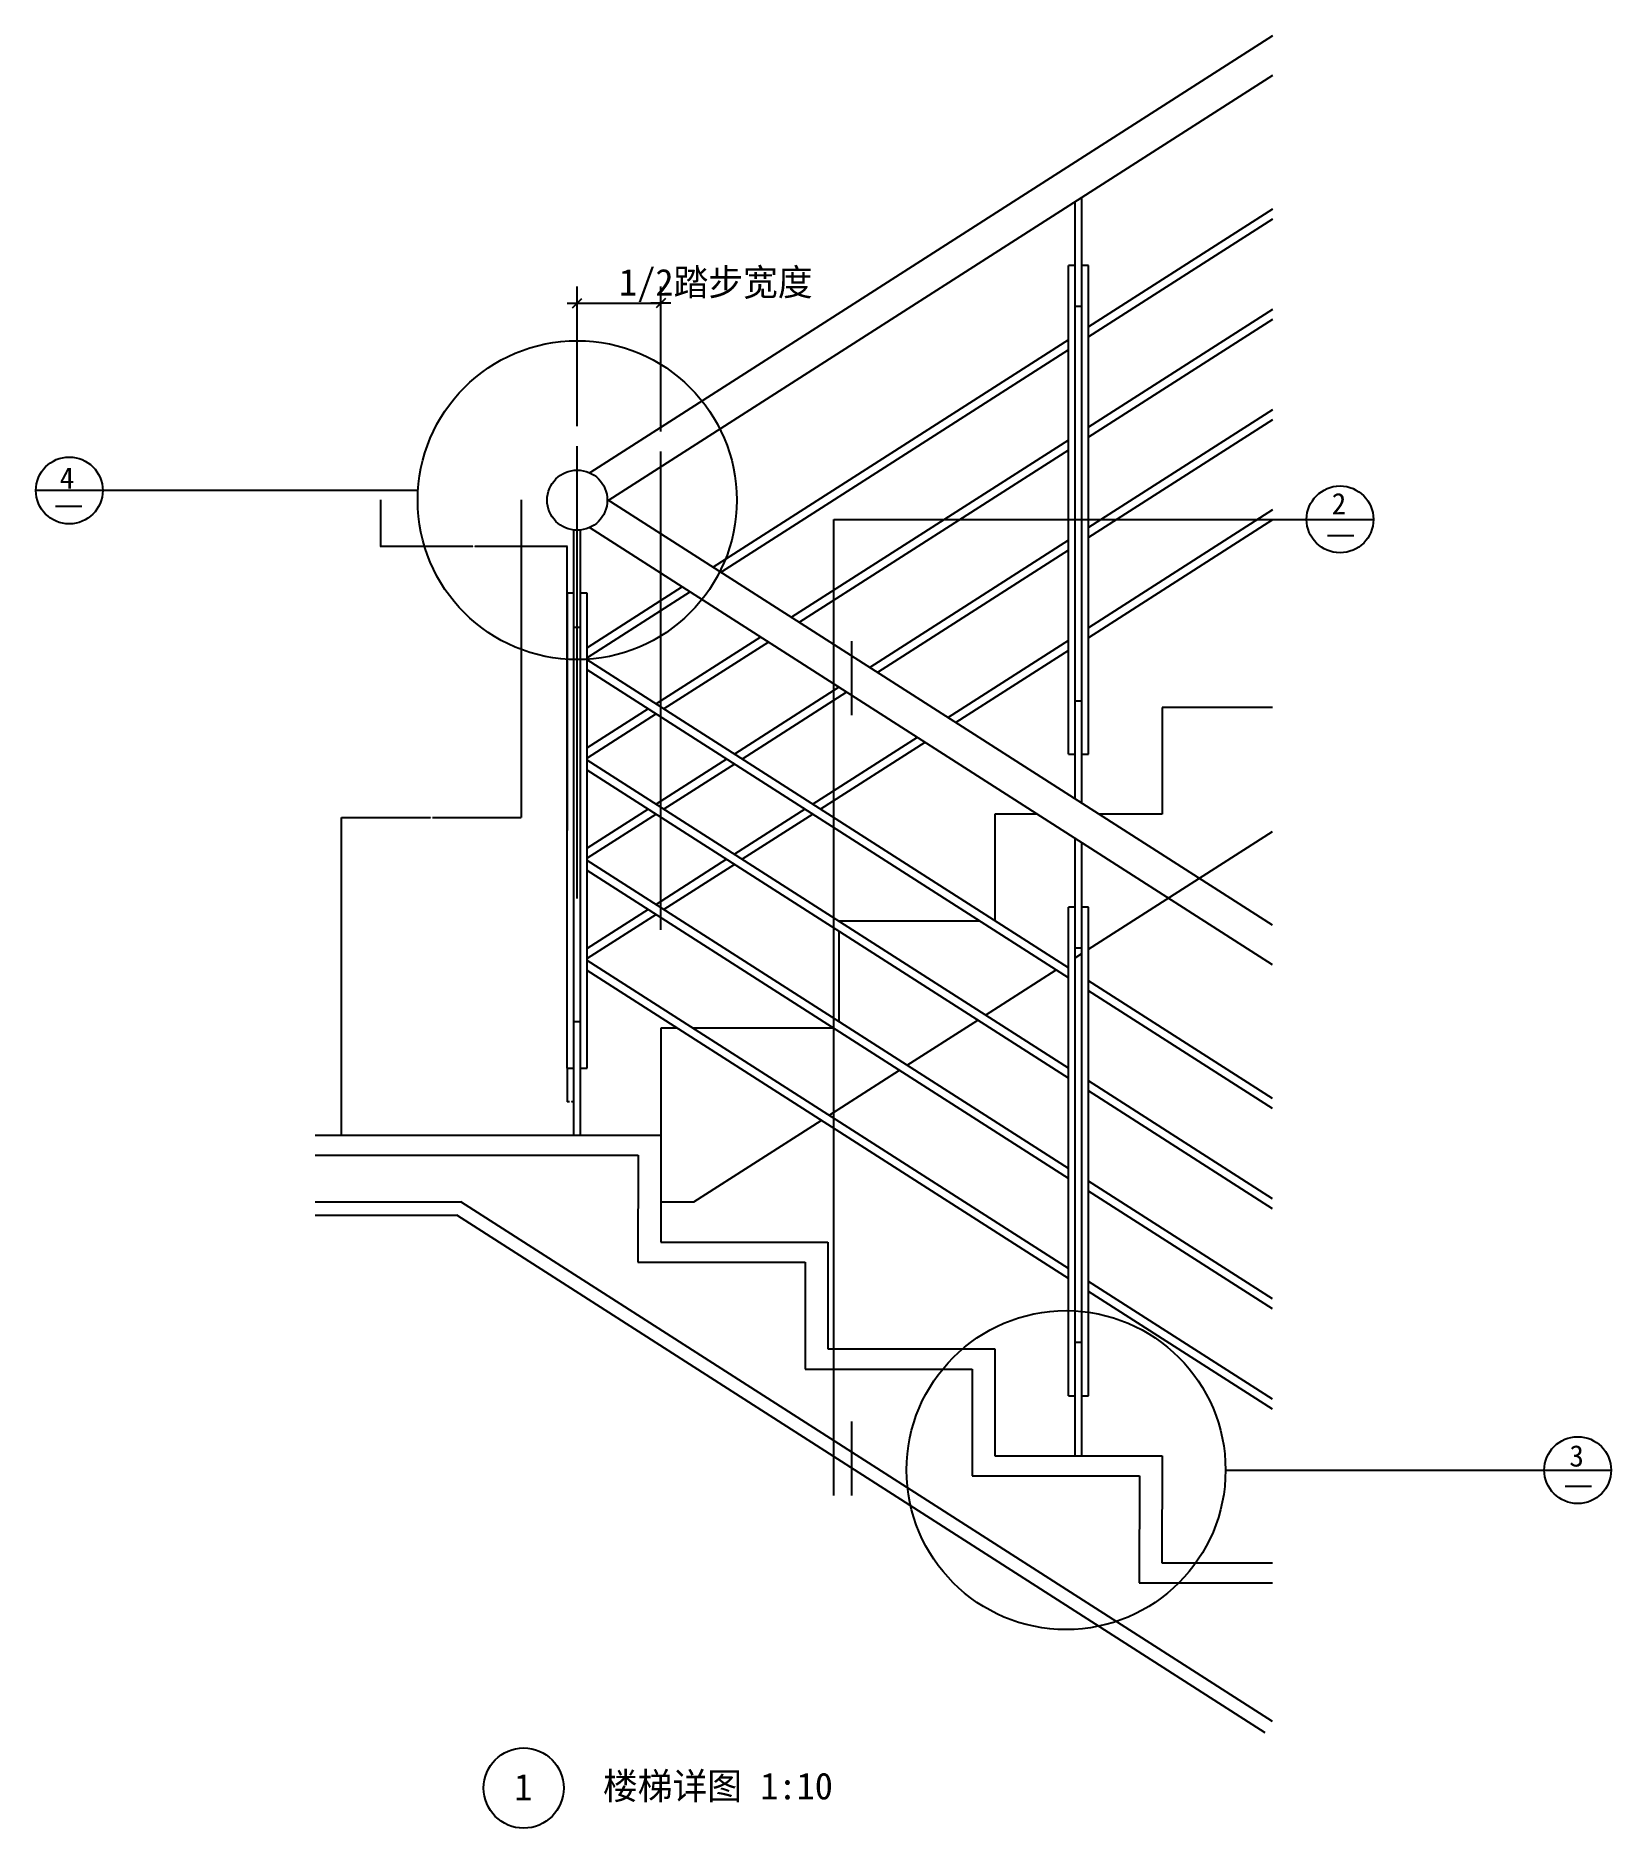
# Model space of a CAD drawing. Header units: metres. Extents: x 157882 to 160239, y -143048 to -140367.
import ezdxf

# ---------------------------------------------------------------- set-up
doc = ezdxf.new("R2010")
doc.units = ezdxf.units.M
for name, color, linetype in [('A_TEXT', 31, 'Continuous'), ('A_WALL', 2, 'Continuous'), ('DIM', 3, 'Continuous'), ('LG', 6, 'Continuous'), ('LINE', 7, 'Continuous'), ('PUB_TEXT', 7, 'Continuous'), ('TEXT', 7, 'Continuous')]:
    doc.layers.add(name, color=color, linetype=linetype)
doc.dimstyles.get("Standard").update_dxf_attribs({"dimtxt": 2.5, "dimasz": 2.5, "dimexe": 1.25, "dimexo": 0.625, "dimtad": 1, "dimcen": 2.5, "dimazin": 3, "dimtfac": 1, "dimtmove": 0, "dimatfit": 3})

# ---------------------------------------------------------------- blocks, each defined once
blk = doc.blocks.new('_DIMX')
blk.add_line((-150, 0), (150, 0))
blk.add_lwpolyline([(-70, -70), (70, 70)])
blk = doc.blocks.new('*D1')
for p, q in [((158397.97, -141061.15), (158397.97, -141130.79)), ((158536.195, -141130.79), (158397.72, -141130.79)), ((158677.67, -141130.79), (158539.195, -141130.79)), ((158677.42, -141200.43), (158677.42, -141130.79))]:
    blk.add_line(p, q)
at = {"layer": 'Defpoints'}
for p in [(158397.97, -141061.15), (158677.42, -141130.79), (158677.42, -141200.43)]:
    blk.add_point(p, dxfattribs=at)
at = {"layer": 'DIM', "insert": (158537.695, -141130.79), "char_height": 1, "attachment_point": 5}
blk.add_mtext('150', dxfattribs=at)
blk = doc.blocks.new('*D2')
for p, q in [((158677.42, -141911.47), (158677.42, -141961.47)), ((158680.92, -141961.47), (158677.17, -141961.47)), ((158687.67, -141961.47), (158683.92, -141961.47)), ((158687.42, -142011.47), (158687.42, -141961.47))]:
    blk.add_line(p, q)
at = {"layer": 'Defpoints'}
for p in [(158677.42, -141911.47), (158687.42, -141961.47), (158687.42, -142011.47)]:
    blk.add_point(p, dxfattribs=at)
at = {"layer": 'DIM', "insert": (158682.42, -141961.47), "char_height": 1, "attachment_point": 5}
blk.add_mtext('100', dxfattribs=at)
blk = doc.blocks.new('*D3')
for p, q in [((158608.67, -141061.15), (158608.67, -141536.31)), ((158339.68, -142011.47), (158339.68, -141536.31)), ((158339.93, -141536.31), (158472.675, -141536.31)), ((158475.675, -141536.31), (158608.42, -141536.31))]:
    blk.add_line(p, q)
at = {"layer": 'Defpoints'}
for p in [(158608.67, -141061.15), (158339.68, -141536.31), (158339.68, -142011.47)]:
    blk.add_point(p, dxfattribs=at)
at = {"layer": 'DIM', "insert": (158474.175, -141536.31), "char_height": 1, "attachment_point": 5}
blk.add_mtext('950', dxfattribs=at)
blk = doc.blocks.new('*D4')
for p, q in [((158677.42, -141200.43), (158677.42, -141555.95)), ((158677.17, -141555.95), (158676.92, -141555.95)), ((158677.42, -141911.47), (158677.42, -141555.95)), ((158677.42, -141555.95), (158677.42, -141555.95)), ((158677.67, -141555.95), (158677.92, -141555.95))]:
    blk.add_line(p, q)
at = {"layer": 'Defpoints'}
for p in [(158677.42, -141200.43), (158677.42, -141555.95), (158677.42, -141911.47)]:
    blk.add_point(p, dxfattribs=at)
at = {"layer": 'DIM', "insert": (158677.42, -141554.825), "char_height": 1, "attachment_point": 5}
blk.add_mtext('700', dxfattribs=at)

msp = doc.modelspace()

# ---------------------------------------------------------------- linework, layer by layer
msp.add_circle((158612.28, -142988.47), 60)
at = {"layer": 'A_WALL'}
for p, q in [((158300.56, -142041.47), (158783.44, -142041.47)), ((158783.44, -142041.47), (158783.32, -142201.47)), ((158300.56, -142111.47), (158518.16, -142111.47)), ((159732.7, -142888.78), (158518.16, -142111.47)), ((158783.32, -142201.47), (159033.44, -142201.47)), ((159033.44, -142201.47), (159033.32, -142361.47)), ((159033.32, -142361.47), (159283.44, -142361.47)), ((159283.44, -142361.47), (159283.32, -142521.47)), ((159283.32, -142521.47), (159533.44, -142521.47)), ((159533.44, -142521.47), (159533.32, -142681.47)), ((159533.32, -142681.47), (159732.7, -142681.47))]:
    msp.add_line(p, q, dxfattribs=at)
at = {"layer": 'DIM'}
for p, q in [((158692.42, -140950.72), (158692.42, -140741.59)), ((158817.42, -140958.83), (158817.42, -140741.59)), ((158692.32, -140766.59), (158692.22, -140766.59)), ((158692.42, -140766.59), (158817.42, -140766.59)), ((158817.52, -140766.59), (158817.62, -140766.59))]:
    msp.add_line(p, q, dxfattribs=at)
for centre in [(158692.42, -141061.47), (159423.8, -142512.75)]:
    msp.add_circle(centre, 238.59, dxfattribs=at)
at = {"layer": 'LG'}
for p, q in [((159732.7, -140366.7), (158711.09, -141020.53)), ((159732.7, -140426.06), (158739.59, -141061.66)), ((159732.7, -140626.06), (159457.42, -140802.24)), ((159732.7, -140641.06), (159457.42, -140817.24)), ((159732.7, -140776.06), (159457.42, -140952.24)), ((159732.7, -140791.06), (159457.42, -140967.24)), ((159427.42, -140821.44), (158895.84, -141161.66)), ((159427.42, -140836.44), (158907.55, -141169.16)), ((159732.7, -140926.06), (159457.42, -141102.24)), ((159732.7, -140941.06), (159457.42, -141117.24)), ((159427.42, -140971.44), (159013.02, -141236.66)), ((158692.42, -141657.5), (158692.42, -140980.72)), ((158817.42, -141704.41), (158817.42, -140988.83)), ((159427.42, -140986.44), (159024.74, -141244.16)), ((159732.7, -141076.06), (159457.42, -141252.24)), ((159732.7, -141091.06), (159457.42, -141267.24)), ((159427.42, -141121.44), (159130.21, -141311.66)), ((159427.42, -141136.44), (159141.93, -141319.16)), ((158849.46, -141191.34), (158707.42, -141282.24)), ((158861.18, -141198.84), (158707.42, -141297.24)), ((158966.65, -141266.34), (158810.4, -141366.34)), ((158978.36, -141273.84), (158822.11, -141373.84)), ((159427.42, -141271.44), (159247.4, -141386.66)), ((159427.42, -141286.44), (159259.12, -141394.16)), ((159083.83, -141341.34), (158927.58, -141441.34)), ((159095.55, -141348.84), (158939.3, -141448.84)), ((158798.68, -141373.84), (158707.42, -141432.24)), ((158810.4, -141381.34), (158707.42, -141447.24)), ((159732.7, -141371.47), (159567.42, -141371.47)), ((159567.42, -141371.47), (159567.42, -141531.47)), ((159201.02, -141416.34), (159044.77, -141516.34)), ((159212.74, -141423.84), (159056.49, -141523.84)), ((158915.86, -141448.84), (158810.4, -141516.34)), ((158927.58, -141456.34), (158822.11, -141523.84)), ((158798.68, -141523.84), (158707.42, -141582.24)), ((158810.4, -141531.34), (158707.42, -141597.24)), ((159033.05, -141523.84), (158927.58, -141591.34)), ((159044.77, -141531.34), (158939.3, -141598.84)), ((159380.91, -141531.47), (159317.42, -141531.47)), ((159317.42, -141531.47), (159317.42, -141691.47)), ((159567.42, -141531.47), (159473.67, -141531.47)), ((159457.42, -141733.4), (159732.7, -141557.21)), ((158915.86, -141598.84), (158810.4, -141666.34)), ((158927.58, -141606.34), (158822.11, -141673.84)), ((158798.68, -141673.84), (158707.42, -141732.24)), ((158810.4, -141681.34), (158707.42, -141747.24)), ((159294.98, -141691.47), (159084.04, -141691.47)), ((159084.04, -141706.47), (159084.04, -141841.47)), ((159437.42, -141746.2), (159447.42, -141739.8)), ((159303.48, -141831.91), (159408.95, -141764.41)), ((158841.85, -141851.47), (158817.42, -141851.47)), ((158817.42, -141851.47), (158817.42, -142011.47)), ((159076.23, -141851.47), (158865.29, -141851.47)), ((159186.3, -141906.91), (159291.77, -141839.41)), ((159069.11, -141981.91), (159174.58, -141914.41)), ((158866.68, -142111.47), (159057.39, -141989.41)), ((158300.56, -142011.47), (158817.42, -142011.47)), ((158817.42, -142011.47), (158817.3, -142171.47)), ((158300.56, -142131.47), (158512.31, -142131.47)), ((159721.92, -142905.62), (158512.31, -142131.47)), ((158817.3, -142111.47), (158866.68, -142111.47)), ((158817.3, -142171.47), (159067.42, -142171.47)), ((159067.42, -142171.47), (159067.3, -142331.47)), ((159067.3, -142331.47), (159317.42, -142331.47)), ((159317.42, -142331.47), (159317.3, -142491.47)), ((159317.3, -142491.47), (159567.42, -142491.47)), ((159567.42, -142491.47), (159567.3, -142651.47)), ((159567.3, -142651.47), (159732.7, -142651.47))]:
    msp.add_line(p, q, dxfattribs=at)
at = {"layer": 'LINE'}
for p, q in [((159437.42, -141508.27), (159437.42, -140615.04)), ((159447.42, -141514.67), (159447.42, -140608.64)), ((159437.42, -140710.43), (159427.42, -140710.43)), ((159427.42, -141441.47), (159427.42, -140710.43)), ((159457.42, -140710.43), (159447.42, -140710.43)), ((159457.42, -141441.47), (159457.42, -140710.43)), ((159437.42, -140771.23), (159447.42, -140771.23)), ((158454.27, -141046.88), (157882.45, -141046.88)), ((159732.7, -141697.25), (158737.4, -141060.26)), ((157951.37, -141071.01), (157911.97, -141071.01)), ((158687.42, -142011.47), (158687.42, -141106.19)), ((158697.42, -142011.47), (158697.42, -141106.19)), ((159732.7, -141756.61), (158710.75, -141102.57)), ((159076.4, -141090.21), (159883.72, -141090.21)), ((159076.4, -142550.93), (159076.4, -141090.21)), ((159814.79, -141114.33), (159854.19, -141114.33)), ((158687.42, -141200.43), (158677.42, -141200.43)), ((158677.42, -141911.47), (158677.42, -141200.43)), ((158707.42, -141200.43), (158697.42, -141200.43)), ((158707.42, -141911.47), (158707.42, -141200.43)), ((158687.42, -141251.23), (158697.42, -141251.23)), ((159427.42, -141761.23), (158707.42, -141300.43)), ((159427.42, -141776.23), (158707.42, -141315.43)), ((159437.42, -141361.47), (159447.42, -141361.47)), ((159427.42, -141911.23), (158707.42, -141450.43)), ((159427.42, -141441.47), (159437.42, -141441.47)), ((159447.42, -141441.47), (159457.42, -141441.47)), ((159427.42, -141926.23), (158707.42, -141465.43)), ((159437.42, -142491.47), (159437.42, -141567.63)), ((159447.42, -142491.47), (159447.42, -141574.03)), ((159427.42, -142061.23), (158707.42, -141600.43)), ((159427.42, -142076.23), (158707.42, -141615.43)), ((159437.42, -141670.43), (159427.42, -141670.43)), ((159427.42, -142401.47), (159427.42, -141670.43)), ((159457.42, -141670.43), (159447.42, -141670.43)), ((159457.42, -142401.47), (159457.42, -141670.43)), ((159437.42, -141731.23), (159447.42, -141731.23)), ((159427.42, -142211.23), (158707.42, -141750.43)), ((159427.42, -142226.23), (158707.42, -141765.43)), ((159732.7, -141956.61), (159457.42, -141780.43)), ((159732.7, -141971.61), (159457.42, -141795.43)), ((158687.42, -141841.47), (158697.42, -141841.47)), ((158677.42, -141911.47), (158687.42, -141911.47)), ((158697.42, -141911.47), (158707.42, -141911.47)), ((159732.7, -142106.61), (159457.42, -141930.43)), ((159732.7, -142121.61), (159457.42, -141945.43)), ((159732.7, -142256.61), (159457.42, -142080.43)), ((159732.7, -142271.61), (159457.42, -142095.43)), ((159732.7, -142406.61), (159457.42, -142230.43)), ((159732.7, -142421.61), (159457.42, -142245.43)), ((159437.42, -142321.47), (159447.42, -142321.47)), ((159427.42, -142401.47), (159437.42, -142401.47)), ((159447.42, -142401.47), (159457.42, -142401.47)), ((159662.39, -142512.75), (160239.33, -142512.75)), ((160170.4, -142536.87), (160209.8, -142536.87))]:
    msp.add_line(p, q, dxfattribs=at)
for points in [[(159102.87, -141272.52), (159102.87, -141383.2)], [(159102.87, -142440.01), (159102.87, -142550.69)]]:
    msp.add_lwpolyline(points, dxfattribs=at)
for centre, radius in [((157932.45, -141046.88), 50), ((158692.42, -141061.47), 45), ((159833.72, -141090.21), 50), ((160189.33, -142512.75), 50)]:
    msp.add_circle(centre, radius, dxfattribs=at)

# ---------------------------------------------------------------- block references
at = {"layer": 'DIM', "xscale": 0.1, "yscale": 0.1, "zscale": 0.1}
msp.add_blockref('_DIMX', (158692.42, -140766.59), dxfattribs=at)
at = {"layer": 'DIM', "xscale": 0.1, "yscale": 0.1, "zscale": 0.1, "rotation": 180}
msp.add_blockref('_DIMX', (158817.42, -140766.59), dxfattribs=at)

# ---------------------------------------------------------------- texts
at = {"layer": 'A_TEXT'}
for s, p in [('4', (157918.13, -141044.39, -0.04)), ('2', (159821.2, -141082.7, -0.04)), ('3', (160176.81, -142507.44, -0.04))]:
    msp.add_text(s, height=32, dxfattribs=at).set_placement(p)
at = {"layer": 'PUB_TEXT', "insert": (158754.92, -140715.35), "char_height": 40, "attachment_point": 1}
msp.add_mtext('\\A1;1/2踏步宽度', dxfattribs=at)
at = {"layer": 'TEXT'}
for s, p in [('楼梯详图 1:10', (158730.95, -143005.4)), ('1', (158598.1, -143007.06))]:
    msp.add_text(s, height=40, rotation=360, dxfattribs=at).set_placement(p)

# ---------------------------------------------------------------- dimensions: what is measured, and where the dimension line sits
at = {"layer": 'DIM'}
for base, p1, p2, text, picture, middle in [((158339.68, -141536.31), (158339.68, -142011.47), (158608.67, -141061.15), '950', '*D3', (158474.175, -141536.31)), ((158677.42, -141130.79), (158677.42, -141200.43), (158397.97, -141061.15), '150', '*D1', (158537.695, -141130.79)), ((158677.42, -141555.95), (158677.42, -141911.47), (158677.42, -141200.43), '700', '*D4', (158677.42, -141554.825)), ((158687.42, -141961.47), (158687.42, -142011.47), (158677.42, -141911.47), '100', '*D2', (158682.42, -141961.47))]:
    dim = msp.add_linear_dim(base=base, p1=p1, p2=p2, text=text, dimstyle='Standard', dxfattribs=at)
    dim.commit()
    dim.dimension.update_dxf_attribs({"geometry": picture, "text_midpoint": middle})

doc.saveas('drawing.dxf')
